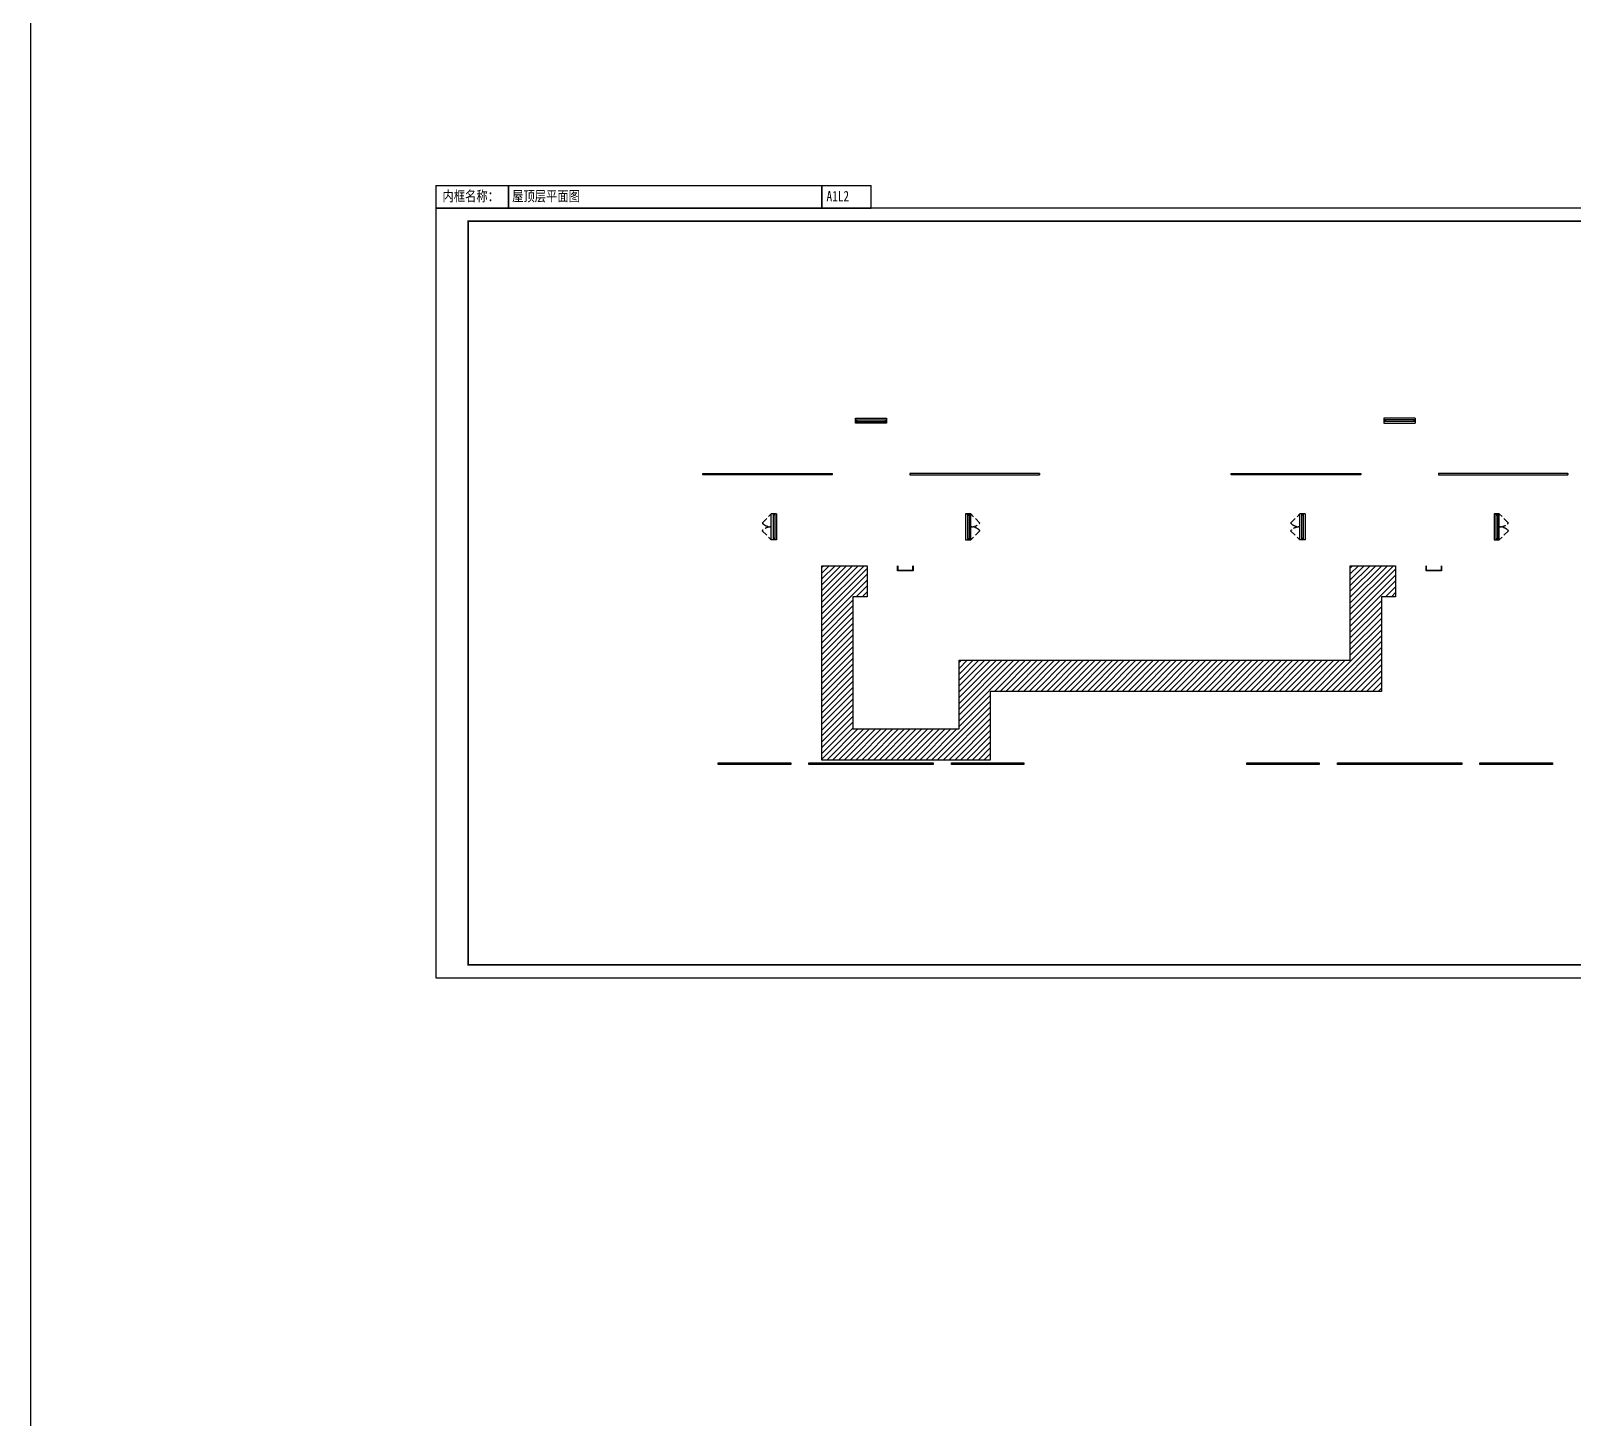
# Model space of a CAD drawing. Extents: x -624355 to 2378000, y 0 to 1700000.
# Drawn here: x 360011 to 419547, y 859927 to 913468 of the extents above; entities that cross this region are included whole.
import ezdxf
from ezdxf.enums import TextEntityAlignment as Align

# ---------------------------------------------------------------- set-up
doc = ezdxf.new("R2010")
doc.units = 0
doc.header["$LTSCALE"] = 1000
doc.header["$MEASUREMENT"] = 0
doc.linetypes.add('DASH', pattern=[0.35, 0.25, -0.1])
doc.layers.get('0').update_dxf_attribs({"linetype": 'CONTINUOUS'})
for name, color, linetype in [('AE-ELEV-4', 251, 'CONTINUOUS'), ('AE-HDWR', 8, 'CONTINUOUS'), ('AE-PATN-MATE', 8, 'CONTINUOUS'), ('AE-WALL', 255, 'CONTINUOUS'), ('AE-WIND', 11, 'CONTINUOUS'), ('C-SHET-SHET', 144, 'CONTINUOUS'), ('C-XREF-INT', 7, 'CONTINUOUS')]:
    doc.layers.add(name, color=color, linetype=linetype)
doc.layers.add('内框', color=8, linetype='CONTINUOUS', plot=False)
doc.layers.get('C-XREF-INT').off()
doc.styles.get("Standard").update_dxf_attribs({"font": '', "width": 0.7})
doc.styles.add('黑体', font='simhei.ttf')
doc.styles.get('Standard').set_extended_font_data('SimSun')

# ---------------------------------------------------------------- blocks, each defined once
blk = doc.blocks.new('楼梯间窗平面')
at = {"layer": 'AE-HDWR'}
blk.add_lwpolyline([(0, 0), (1200, 0), (1200, -200), (0, -200)], close=True, dxfattribs=at)
blk.add_wipeout([(0, 0), (1200, 0), (1200, -200), (0, -200)]).dxf.layer = 'AE-HDWR'
at = {"layer": 'AE-WALL'}
for points in [[(0, 0), (0, -200)], [(1200, 0), (1200, -200)]]:
    blk.add_lwpolyline(points, dxfattribs=at)
at = {"layer": 'AE-WIND'}
for points in [[(0, 0), (1200, 0)], [(0, -65), (1200, -65)], [(0, -135), (1200, -135)], [(1200, -200), (0, -200)], [(50, -65), (50, -135)], [(1150, -65), (1150, -135)]]:
    blk.add_lwpolyline(points, dxfattribs=at)
blk = doc.blocks.new('THAPE_A1L2_inner')
at = {"layer": '内框'}
for p, q in [((0, 611.6), (0, 594)), ((0, 611.6), (336, 611.6)), ((56, 594), (56, 611.6)), ((56, 611.6), (56, 594)), ((298.1, 594), (298.1, 611.6)), ((298.1, 611.6), (298.1, 594)), ((336, 594), (336, 611.6)), ((0, 594), (56, 594)), ((32, 594), (0, 594)), ((96, 594), (32, 594)), ((56, 594), (298.1, 594)), ((224, 594), (96, 594)), ((336, 594), (224, 594)), ((298.1, 594), (336, 594))]:
    blk.add_line(p, q, dxfattribs=at)
blk.add_lwpolyline([(0, 0), (1261, 0), (1261, 594), (0, 594)], close=True, dxfattribs=at)
at = {"layer": '内框', "const_width": 1.4}
blk.add_lwpolyline([(25, 584), (25, 10), (1251, 10), (1251, 584)], close=True, dxfattribs=at)
at = {"layer": '内框', "style": '黑体', "width": 0.8}
for s, p in [('内框名称：', (5.1, 599.3)), ('A1L2', (301.6, 599.3))]:
    blk.add_text(s, height=8, dxfattribs=at).set_placement(p)
blk.add_attdef('内框名称', (58.9, 599.3), '', height=8, dxfattribs=at)
blk = doc.blocks.new('201311_THAPE_A1L2')
blk.add_lwpolyline([(0, 0), (1261, 0), (1261, 594), (0, 594)], close=True)
at = {"const_width": 1.4}
blk.add_lwpolyline([(25, 584), (25, 10), (1251, 10), (1251, 584)], close=True, dxfattribs=at)
blk.add_attdef('作废标记', text='', height=400).set_placement((658, 330.5), align=Align.MIDDLE_CENTER)
blk = doc.blocks.new('机房窗平面')
at = {"layer": 'AE-HDWR', "elevation": 0}
blk.add_lwpolyline([(0, -200), (0, 0), (1000, 0), (1000, -200)], close=True, dxfattribs=at)
blk.add_wipeout([(0, -200), (0, 0), (1000, 0), (1000, -200)]).translate(0, 0, 0).dxf.layer = 'AE-HDWR'
at = {"layer": 'AE-WALL'}
for points in [[(0, 0), (0, -200)], [(1000, 0), (1000, -200)]]:
    blk.add_lwpolyline(points, dxfattribs=at)
at = {"layer": 'AE-WIND'}
for points in [[(0, 0), (1000, 0)], [(0, -67), (1000, -67)], [(0, -133), (1000, -133)], [(1000, -200), (0, -200)], [(50, -67), (50, -133)], [(950, -67), (950, -133)]]:
    blk.add_lwpolyline(points, dxfattribs=at)
blk = doc.blocks.new('屋顶层标高')
at = {"layer": 'AE-ELEV-4'}
for points in [[(-54020, 7288), (-54020, 7088), (-54620, 7088), (-54620, 7288)], [(-54040, 7288), (-54040, 7108), (-54600, 7108), (-54600, 7288)]]:
    blk.add_lwpolyline(points, dxfattribs=at)
at = {"layer": 'C-XREF-INT', "rotation": 270}
blk.add_blockref('机房窗平面', (-59295, 9288), dxfattribs=at)
at = {"layer": 'C-XREF-INT', "xscale": -1, "rotation": 90}
blk.add_blockref('机房窗平面', (-51995, 9288), dxfattribs=at)
for points in [[(-62145, 10842), (-57145, 10842), (-57145, 10792), (-62145, 10792)], [(-49145, 10842), (-54145, 10842), (-54145, 10792), (-49145, 10792)], [(-61545, -317), (-58745, -317), (-58745, -377), (-61545, -377)], [(-58045, -317), (-53245, -317), (-53245, -377), (-58045, -377)], [(-52545, -317), (-49745, -317), (-49745, -377), (-52545, -377)]]:
    blk.add_wipeout(points).dxf.layer = 'AE-HDWR'
at = {"layer": 'AE-HDWR'}
for points in [[(-62145, 10842), (-57145, 10842), (-57145, 10792), (-62145, 10792)], [(-49145, 10842), (-54145, 10842), (-54145, 10792), (-49145, 10792)], [(-61545, -317), (-58745, -317), (-58745, -377), (-61545, -377)], [(-58045, -317), (-53245, -317), (-53245, -377), (-58045, -377)], [(-52545, -317), (-49745, -317), (-49745, -377), (-52545, -377)]]:
    blk.add_lwpolyline(points, close=True, dxfattribs=at)
at = {"layer": 'AE-PATN-MATE', "linetype": 'DASH'}
for points in [[(-59495, 8788, -0.198912), (-59849, 8934), (-59495, 9288)], [(-51795, 8788, 0.198912), (-51442, 8934), (-51795, 9288)], [(-59495, 8788, 0.198912), (-59849, 8641), (-59495, 8288)], [(-51795, 8788, -0.198912), (-51442, 8641), (-51795, 8288)]]:
    blk.add_lwpolyline(points, format="xyb", dxfattribs=at)
at = {"layer": 'AE-WALL'}
for points in [[(-62145, 10842), (-62145, 10792)], [(-57145, 10842), (-57145, 10792)], [(-54145, 10842), (-54145, 10792)], [(-49145, 10842), (-49145, 10792)], [(-61545, -377), (-61545, -317)], [(-58745, -377), (-58745, -317)], [(-58045, -317), (-58045, -377)], [(-53245, -377), (-53245, -317)], [(-52545, -377), (-52545, -317)], [(-49745, -377), (-49745, -317)]]:
    blk.add_lwpolyline(points, dxfattribs=at)

msp = doc.modelspace()

# ---------------------------------------------------------------- linework, layer by layer
at = {"layer": 'AE-ELEV-4'}
for points in [[(394070, 892825), (394070, 892625), (393470, 892625), (393470, 892825)], [(394050, 892825), (394050, 892645), (393490, 892645), (393490, 892825)]]:
    msp.add_lwpolyline(points, dxfattribs=at)

# ---------------------------------------------------------------- block references
at = {"layer": 'C-XREF-INT'}
msp.add_blockref('楼梯间窗平面', (391845, 898525), dxfattribs=at)
at = {"layer": 'C-XREF-INT', "xscale": -1}
msp.add_blockref('楼梯间窗平面', (413445, 898525), dxfattribs=at)

# ---------------------------------------------------------------- next in the draw order: block references
at = {"layer": 'C-SHET-SHET', "xscale": 50, "yscale": 50, "zscale": 50}
msp.add_blockref('201311_THAPE_A1L2', (375645, 876925), dxfattribs=at)
at = {"layer": '内框', "xscale": 50, "yscale": 50, "zscale": 50}
msp.add_blockref('THAPE_A1L2_inner', (375645, 876925, 0), dxfattribs=at).add_auto_attribs({'内框名称': '屋顶层平面图'})

# ---------------------------------------------------------------- next in the draw order: block references
at = {"layer": 'C-XREF-INT', "rotation": 270}
msp.add_blockref('机房窗平面', (388795, 894825), dxfattribs=at)
at = {"layer": 'C-XREF-INT', "xscale": -1, "rotation": 90}
msp.add_blockref('机房窗平面', (396095, 894825), dxfattribs=at)

# ---------------------------------------------------------------- next in the draw order: wipeouts: each hides what was drawn before it
for points in [[(385945, 896379), (390945, 896379), (390945, 896329), (385945, 896329)], [(398945, 896379), (393945, 896379), (393945, 896329), (398945, 896329)], [(386545, 885220), (389345, 885220), (389345, 885160), (386545, 885160)], [(390045, 885220), (394845, 885220), (394845, 885160), (390045, 885160)], [(395545, 885220), (398345, 885220), (398345, 885160), (395545, 885160)]]:
    msp.add_wipeout(points).dxf.layer = 'AE-HDWR'

# ---------------------------------------------------------------- next in the draw order: hatches: boundary and pattern name
at = {"layer": '内框'}
h = msp.add_hatch(dxfattribs=at)
h.set_pattern_fill('ANSI31', color=256, scale=100)
h.set_pattern_definition([(45, (0, 0), (-112.253202, 112.253202), [])])
h.paths.add_polyline_path([(412695, 892825), (412695, 891625), (412145, 891625), (412145, 887975), (397045, 887975), (397045, 885325), (390545, 885325), (390545, 892825), (392295, 892825), (392295, 891625), (391745, 891625), (391745, 886525), (395845, 886525), (395845, 889175), (410945, 889175), (410945, 892825)])

# ---------------------------------------------------------------- next in the draw order: linework, layer by layer
at = {"layer": 'AE-HDWR'}
for points in [[(385945, 896379), (390945, 896379), (390945, 896329), (385945, 896329)], [(398945, 896379), (393945, 896379), (393945, 896329), (398945, 896329)], [(386545, 885220), (389345, 885220), (389345, 885160), (386545, 885160)], [(390045, 885220), (394845, 885220), (394845, 885160), (390045, 885160)], [(395545, 885220), (398345, 885220), (398345, 885160), (395545, 885160)]]:
    msp.add_lwpolyline(points, close=True, dxfattribs=at)
at = {"layer": 'AE-PATN-MATE', "linetype": 'DASH'}
for points in [[(388595, 894325, -0.198912), (388242, 894471), (388595, 894825)], [(396295, 894325, 0.198912), (396649, 894471), (396295, 894825)], [(388595, 894325, 0.198912), (388242, 894178), (388595, 893825)], [(396295, 894325, -0.198912), (396649, 894178), (396295, 893825)]]:
    msp.add_lwpolyline(points, format="xyb", dxfattribs=at)
at = {"layer": 'AE-PATN-MATE'}
msp.add_lwpolyline([(412695, 892825), (412695, 891625), (412145, 891625), (412145, 887975), (397045, 887975), (397045, 885325), (390545, 885325), (390545, 892825), (392295, 892825), (392295, 891625), (391745, 891625), (391745, 886525), (395845, 886525), (395845, 889175), (410945, 889175), (410945, 892825), (412695, 892825)], dxfattribs=at)
at = {"layer": 'AE-WALL'}
for points in [[(385945, 896379), (385945, 896329)], [(390945, 896379), (390945, 896329)], [(393945, 896379), (393945, 896329)], [(398945, 896379), (398945, 896329)], [(386545, 885160), (386545, 885220)], [(389345, 885160), (389345, 885220)], [(390045, 885220), (390045, 885160)], [(394845, 885160), (394845, 885220)], [(395545, 885160), (395545, 885220)], [(398345, 885160), (398345, 885220)]]:
    msp.add_lwpolyline(points, dxfattribs=at)

# ---------------------------------------------------------------- next in the draw order: block references
at = {"layer": 'C-XREF-INT'}
msp.add_blockref('屋顶层标高', (468491, 885537), dxfattribs=at)

# ---------------------------------------------------------------- next in the draw order: linework, layer by layer
msp.add_lwpolyline([(360011, 967008), (449616, 967008), (449616, 559805), (360011, 559805)], close=True)

doc.saveas('drawing.dxf')
